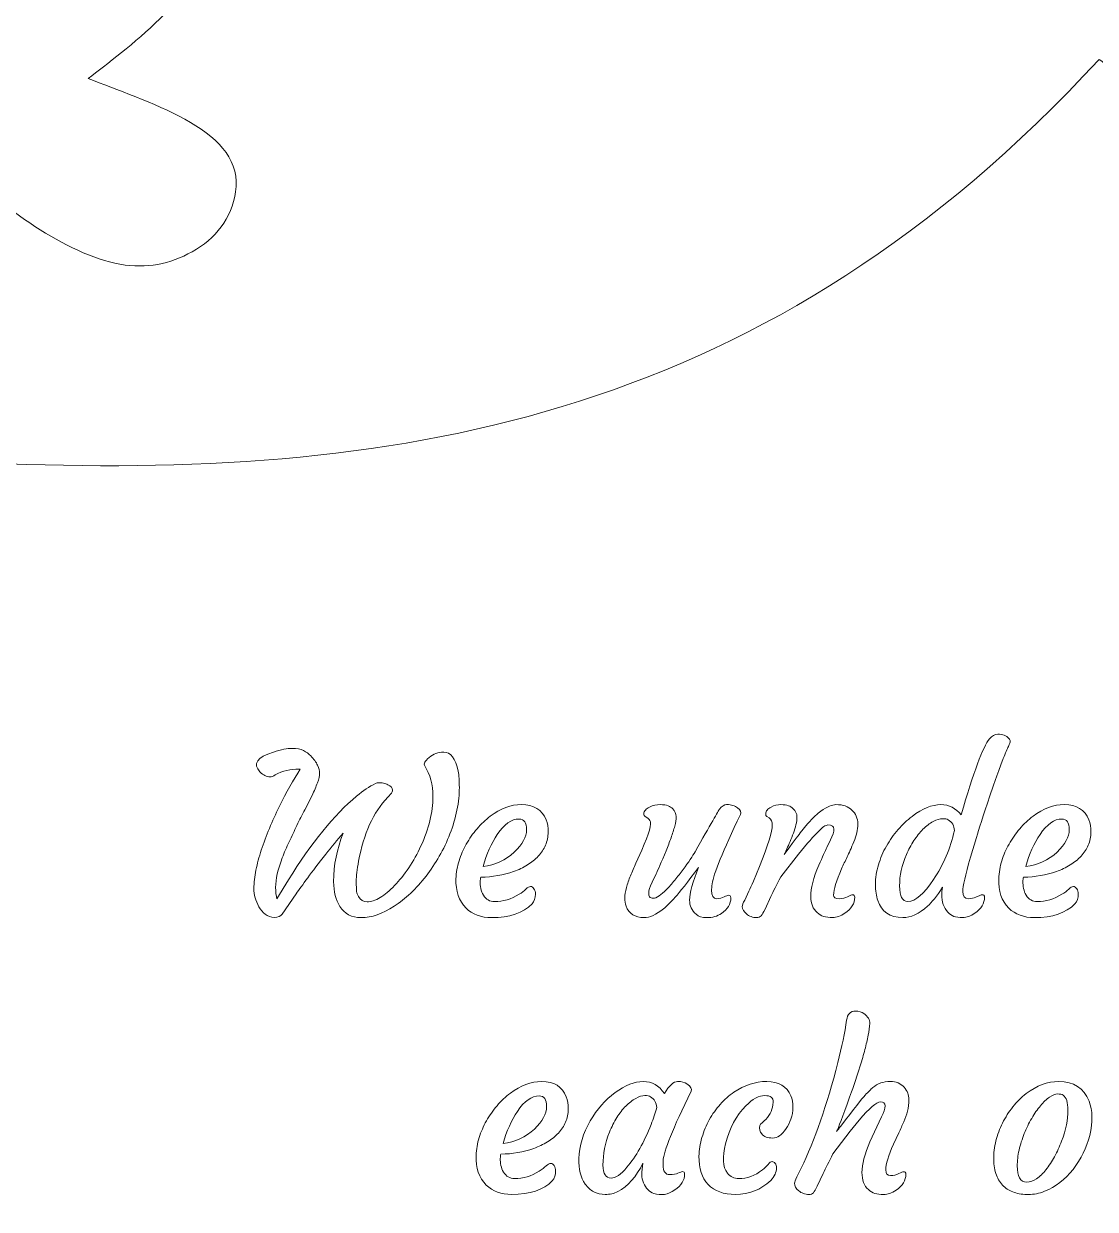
# Model space of a CAD drawing. Header units: inches. Extents: x -160 to 752, y 28 to 782.
# Drawn here: x 327.9 to 423.1, y 391.7 to 496.9 of the extents above; entities that cross this region are included whole.
import ezdxf

# ---------------------------------------------------------------- set-up
doc = ezdxf.new("R2010")
doc.units = ezdxf.units.IN
doc.header["$MEASUREMENT"] = 0
doc.layers.add('_U+0421_U+043B_U+043E_U+0439 1', color=7, linetype='Continuous')

# ---------------------------------------------------------------- blocks, each defined once
blk = doc.blocks.new('block 2')
at = {"layer": '_U+0421_U+043B_U+043E_U+0439 1', "color": 12, "lineweight": 9, "true_color": 0xe30513}
for points, knots in [([(305.09, 27.81), (184.24, 132.09), (55.29, 227.61), (-54.65, 344.61), (-130.38, 432.04), (-160.47, 554.53), (-106.38, 659.79), (-61.65, 746.82), (0.67, 769.94), (55.4, 761.15), (152.47, 745.58), (244.36, 626.03), (305, 559.17), (383.27, 640.56), (469.58, 781.89), (597.36, 753.44), (657.3, 740.1), (700.3, 699.79), (723.45, 645.65), (746.6, 591.54), (751.52, 539.49), (735.49, 482.62), (690.02, 321.27), (429.51, 136.47), (305.09, 27.81), (305.09, 27.81), (305.09, 27.81), (305.09, 27.81)], [0, 0, 0, 0, 1, 1, 1, 2, 2, 2, 3, 3, 3, 4, 4, 4, 5, 5, 5, 6, 6, 6, 7, 7, 7, 8, 8, 8, 9, 9, 9, 9]), ([(579.12, 671.93), (563.35, 665.62), (547.38, 659.03), (531.38, 646.39), (532.3, 644.66), (534.52, 644.38), (535.19, 644.39), (539.12, 644.46), (542.59, 643.97), (545.98, 643.63), (550.52, 642.98), (554.61, 640.09), (555.73, 635.53), (556.65, 631.76), (555.39, 629.45), (553.52, 628.29), (550.2, 626.23), (541.8, 629.26), (538.06, 630.66), (539.03, 625.35), (541.65, 616.89), (537.08, 614.42), (534.94, 613.26), (532.6, 613.35), (530.5, 614.37), (528.4, 615.39), (526.9, 616.82), (525.9, 618.95), (523.85, 623.29), (524.35, 630.52), (525.12, 635.36), (525.37, 636.92), (524.81, 638.65), (523.55, 639.64), (517.37, 633.8), (510.59, 626.3), (504.32, 617.9), (480.88, 586.49), (456.69, 534.63), (430.41, 501.71), (431.53, 500.11), (433.73, 499.78), (434.4, 499.87), (438.28, 500.41), (441.79, 500.35), (445.2, 500.42), (449.79, 500.32), (454.19, 497.95), (455.85, 493.55), (457.22, 489.92), (456.25, 487.47), (454.53, 486.1), (451.49, 483.65), (442.78, 485.65), (438.9, 486.59), (440.51, 481.43), (444.12, 473.35), (439.89, 470.35), (437.9, 468.94), (435.57, 468.75), (433.36, 469.51), (431.15, 470.26), (429.49, 471.5), (428.24, 473.49), (425.68, 477.56), (425.31, 484.79), (425.49, 489.69), (425.55, 491.26), (424.78, 492.92), (423.41, 493.75), (394.21, 462), (361.88, 456.55), (326.54, 457.86), (291.19, 459.16), (252.36, 466.43), (220.23, 490.95), (188.11, 515.47), (162.7, 557.24), (136.22, 588.28), (114.09, 614.22), (90.28, 633.24), (69, 643.8), (67.84, 642.22), (68.55, 640.1), (68.85, 639.5), (70.61, 635.99), (71.68, 632.65), (72.83, 629.44), (74.21, 625.07), (73.38, 620.13), (69.75, 617.15), (66.75, 614.69), (64.12, 614.83), (62.26, 616.01), (58.97, 618.11), (58.07, 626.99), (57.71, 630.97), (53.34, 627.79), (46.86, 621.78), (42.65, 624.83), (40.68, 626.26), (39.75, 628.4), (39.76, 630.74), (39.77, 633.07), (40.41, 635.05), (41.89, 636.87), (44.92, 640.59), (51.66, 643.27), (56.35, 644.67), (57.86, 645.12), (59.18, 646.38), (59.53, 647.94), (34.92, 656.84), (11.32, 654.93), (-10.35, 652.42)], [0, 0, 0, 0, 1, 1, 1, 2, 2, 2, 3, 3, 3, 4, 4, 4, 5, 5, 5, 6, 6, 6, 7, 7, 7, 8, 8, 8, 9, 9, 9, 10, 10, 10, 11, 11, 11, 12, 12, 12, 13, 13, 13, 14, 14, 14, 15, 15, 15, 16, 16, 16, 17, 17, 17, 18, 18, 18, 19, 19, 19, 20, 20, 20, 21, 21, 21, 22, 22, 22, 23, 23, 23, 24, 24, 24, 25, 25, 25, 26, 26, 26, 27, 27, 27, 28, 28, 28, 29, 29, 29, 30, 30, 30, 31, 31, 31, 32, 32, 32, 33, 33, 33, 34, 34, 34, 35, 35, 35, 36, 36, 36, 37, 37, 37, 38, 38, 38, 38]), ([(368.44, 630.97), (378.34, 624.63), (388.24, 618.29), (397.96, 611.69), (397.25, 610.26), (396.1, 609.49), (394.53, 609.41), (389.64, 609.17), (382.46, 608.18), (378.63, 605.28), (376.76, 603.87), (375.66, 602.11), (375.1, 599.84), (374.53, 597.57), (374.92, 595.27), (376.5, 593.41), (379.85, 589.45), (387.59, 593.74), (392.59, 595.78), (391.99, 591.84), (390.75, 582.99), (393.44, 580.17), (394.96, 578.58), (397.49, 577.82), (400.99, 579.5), (405.22, 581.53), (407.2, 586.12), (406.91, 590.7), (406.55, 594.08), (406.31, 597.58), (405.44, 601.41), (405.29, 602.07), (405.11, 604.3), (406.61, 605.55), (430.89, 588.41), (453.35, 569.48), (471.76, 543.66), (499.53, 504.69), (517.31, 450.95), (500.06, 389.01), (482.8, 327.07), (430.6, 256.9), (406.61, 207.43), (393.54, 180.48), (391.14, 191.77), (388.23, 141.24)], [0, 0, 0, 0, 1, 1, 1, 2, 2, 2, 3, 3, 3, 4, 4, 4, 5, 5, 5, 6, 6, 6, 7, 7, 7, 8, 8, 8, 9, 9, 9, 10, 10, 10, 11, 11, 11, 12, 12, 12, 13, 13, 13, 14, 14, 14, 15, 15, 15, 15]), ([(-133.18, 526.04), (-108.39, 533.44), (-83.6, 540.85), (-55.47, 535.1), (-54.61, 536.86), (-55.84, 539.06), (-56.24, 539.6), (-58.58, 542.75), (-60.21, 545.86), (-61.91, 548.81), (-64.03, 552.88), (-64.07, 557.88), (-61.02, 561.45), (-58.5, 564.4), (-55.88, 564.72), (-53.85, 563.88), (-50.24, 562.39), (-47.8, 553.8), (-46.76, 549.95), (-43.01, 553.84), (-37.67, 560.89), (-33, 558.62), (-30.8, 557.56), (-29.51, 555.61), (-29.12, 553.31), (-28.72, 551.01), (-29.01, 548.95), (-30.14, 546.9), (-32.48, 542.7), (-38.64, 538.89), (-43.02, 536.7), (-44.43, 535.99), (-45.61, 534.2), (-45.68, 532.6), (-43.53, 531.93), (-41.35, 531.19), (-39.15, 530.35), (-4.07, 517.06), (36.62, 481.68), (67.42, 458.65), (98.21, 435.62), (119.11, 424.94), (144.76, 406.58), (170.42, 388.23), (200.83, 362.19), (232.92, 357.15), (265.02, 352.1), (298.81, 368.05), (336.18, 364.29), (362.16, 361.67), (390.05, 349.49), (418.01, 335.27), (417.56, 333.74), (416.16, 332.58), (414.62, 332.23), (409.84, 331.15), (402.94, 328.94), (399.66, 325.43), (398.06, 323.72), (397.29, 321.79), (397.12, 319.46), (396.95, 317.13), (397.73, 314.93), (399.6, 313.37), (403.59, 310.04), (410.47, 315.6), (415.05, 318.47), (415.14, 314.48), (415.43, 305.55), (418.57, 303.23), (420.34, 301.93), (422.95, 301.61), (426.11, 303.86), (429.94, 306.59), (431.11, 311.46), (430.03, 315.92), (429.09, 319.19), (428.26, 322.6), (426.74, 326.22), (426.48, 326.84), (425.92, 329.01), (427.18, 330.5), (436.29, 325.75), (445.6, 320.79), (454.68, 316.03), (470.92, 307.53), (487.23, 299.46), (503.26, 291.59), (502.8, 290.06), (501.4, 288.89), (499.86, 288.55), (495.08, 287.47), (488.18, 285.26), (484.9, 281.75), (483.3, 280.03), (482.53, 278.11), (482.36, 275.78), (482.19, 273.45), (482.97, 271.25), (484.84, 269.68), (488.83, 266.36), (495.71, 271.91), (500.29, 274.79), (500.38, 270.79), (500.67, 261.87), (503.81, 259.55), (505.58, 258.24), (508.2, 257.93), (511.36, 260.18), (515.18, 262.91), (516.35, 267.77), (515.27, 272.23), (514.33, 275.51), (513.5, 278.92), (511.98, 282.54), (511.72, 283.16), (511.3, 285.41), (512.56, 286.9), (532.97, 276.97), (553.26, 267.38), (573.56, 257.79)], [0, 0, 0, 0, 1, 1, 1, 2, 2, 2, 3, 3, 3, 4, 4, 4, 5, 5, 5, 6, 6, 6, 7, 7, 7, 8, 8, 8, 9, 9, 9, 10, 10, 10, 11, 11, 11, 12, 12, 12, 13, 13, 13, 14, 14, 14, 15, 15, 15, 16, 16, 16, 17, 17, 17, 18, 18, 18, 19, 19, 19, 20, 20, 20, 21, 21, 21, 22, 22, 22, 23, 23, 23, 24, 24, 24, 25, 25, 25, 26, 26, 26, 27, 27, 27, 28, 28, 28, 29, 29, 29, 30, 30, 30, 31, 31, 31, 32, 32, 32, 33, 33, 33, 34, 34, 34, 35, 35, 35, 36, 36, 36, 37, 37, 37, 38, 38, 38, 39, 39, 39, 40, 40, 40, 40]), ([(305, 559.17), (309.08, 537.63), (313.33, 515.82), (316.83, 494.96), (318.78, 494.8), (320.21, 496.52), (320.57, 497.09), (322.64, 500.43), (324.93, 503.09), (327.05, 505.75), (330.05, 509.22), (334.69, 511.09), (339.13, 509.56), (342.8, 508.3), (344.06, 505.99), (344.03, 503.79), (343.97, 499.89), (336.87, 494.46), (333.67, 492.07), (338.67, 490.02), (347.19, 487.64), (346.8, 482.46), (346.61, 480.03), (345.27, 478.12), (343.28, 476.9), (341.28, 475.69), (339.27, 475.2), (336.94, 475.5), (332.18, 476.13), (326.37, 480.47), (322.72, 483.73), (321.54, 484.78), (319.78, 485.25), (318.27, 484.73), (324.35, 446.53), (328.24, 410.82), (325.93, 382.48), (322.31, 337.91), (303.73, 310.91), (288.62, 265.95), (287.04, 266.21), (285.8, 267.11), (285.26, 268.59), (283.6, 273.19), (280.54, 279.76), (276.64, 282.58), (274.74, 283.95), (272.74, 284.48), (270.41, 284.36), (268.07, 284.23), (265.98, 283.18), (264.67, 281.13), (261.87, 276.76), (268.24, 270.62), (271.66, 266.44), (267.71, 265.86), (258.89, 264.45), (256.99, 261.04), (255.91, 259.12), (255.92, 256.49), (258.56, 253.63), (261.74, 250.18), (266.71, 249.63), (271, 251.26), (274.14, 252.6), (277.41, 253.85), (280.82, 255.81), (281.4, 256.14), (283.68, 256.7), (285.32, 255.64), (272.96, 215.04), (263.51, 160.98), (254.5, 104.88), (256.31, 104.14), (258.43, 105.31), (258.94, 105.75), (261.92, 108.31), (264.91, 110.15), (267.74, 112.05), (271.65, 114.45), (276.64, 114.84), (280.41, 112.04), (283.53, 109.73), (284.03, 107.14), (283.33, 105.05), (282.1, 101.35), (273.69, 98.32), (269.92, 97.01), (274.07, 93.54), (281.47, 88.71), (279.54, 83.89), (278.63, 81.63), (276.77, 80.2), (274.5, 79.65), (272.24, 79.09), (270.17, 79.23), (268.04, 80.23), (263.69, 82.27), (259.46, 88.15), (256.97, 92.36), (256.16, 93.72), (254.46, 94.71), (252.86, 94.67), (251.78, 87.84), (250.78, 81.56), (249.7, 74.71)], [0, 0, 0, 0, 1, 1, 1, 2, 2, 2, 3, 3, 3, 4, 4, 4, 5, 5, 5, 6, 6, 6, 7, 7, 7, 8, 8, 8, 9, 9, 9, 10, 10, 10, 11, 11, 11, 12, 12, 12, 13, 13, 13, 14, 14, 14, 15, 15, 15, 16, 16, 16, 17, 17, 17, 18, 18, 18, 19, 19, 19, 20, 20, 20, 21, 21, 21, 22, 22, 22, 23, 23, 23, 24, 24, 24, 25, 25, 25, 26, 26, 26, 27, 27, 27, 28, 28, 28, 29, 29, 29, 30, 30, 30, 31, 31, 31, 32, 32, 32, 33, 33, 33, 34, 34, 34, 35, 35, 35, 35])]:
    blk.add_open_spline(points, degree=3, knots=knots, dxfattribs=at)
at = {"layer": '_U+0421_U+043B_U+043E_U+0439 1', "lineweight": 0}
for points, knots in [([(413.04, 419.6), (413.18, 419.6), (413.24, 419.53), (413.24, 419.39), (413.24, 418.84), (412.96, 418.37), (412.39, 417.97), (412.01, 417.7), (411.65, 417.57), (411.32, 417.57), (410.98, 417.57), (410.71, 417.6), (410.51, 417.68), (410.32, 417.76), (410.14, 417.88), (409.98, 418.05), (409.62, 418.43), (409.44, 418.96), (409.44, 419.63), (409.44, 419.77), (409.47, 419.98), (409.52, 420.27), (409, 419.47), (408.55, 418.91), (408.18, 418.58), (407.43, 417.9), (406.7, 417.57), (405.98, 417.57), (404.85, 417.57), (404.11, 418.08), (403.76, 419.1), (403.63, 419.48), (403.56, 419.95), (403.56, 420.52), (403.56, 421.09), (403.65, 421.67), (403.82, 422.25), (404, 422.83), (404.23, 423.39), (404.53, 423.91), (404.83, 424.44), (405.17, 424.93), (405.57, 425.38), (405.96, 425.83), (406.37, 426.22), (406.81, 426.55), (407.74, 427.25), (408.59, 427.6), (409.35, 427.6), (410.1, 427.6), (410.7, 427.29), (411.16, 426.68), (412.27, 430.49), (413.11, 432.75), (413.67, 433.43), (413.91, 433.71), (414.16, 433.85), (414.42, 433.85), (414.86, 433.85), (415.19, 433.73), (415.41, 433.48), (415.48, 433.39), (415.52, 433.31), (415.52, 433.23), (415.52, 433.15), (415.47, 432.99), (415.37, 432.77), (415.26, 432.54), (415.11, 432.18), (414.91, 431.68), (414.34, 430.18), (413.94, 429.07), (413.71, 428.38), (413.12, 426.59), (412.73, 425.36), (412.52, 424.69), (412.52, 424.69), (411.99, 422.92), (411.99, 422.92), (411.54, 421.33), (411.31, 420.33), (411.31, 419.9), (411.31, 419.47), (411.47, 419.25), (411.78, 419.25), (412.07, 419.25), (412.3, 419.29), (412.47, 419.37), (412.47, 419.37), (412.84, 419.54), (412.84, 419.54), (412.91, 419.58), (412.98, 419.6), (413.04, 419.6), (413.04, 419.6), (413.04, 419.6), (413.04, 419.6)], [0, 0, 0, 0, 1, 1, 1, 2, 2, 2, 3, 3, 3, 4, 4, 4, 5, 5, 5, 6, 6, 6, 7, 7, 7, 8, 8, 8, 9, 9, 9, 10, 10, 10, 11, 11, 11, 12, 12, 12, 13, 13, 13, 14, 14, 14, 15, 15, 15, 16, 16, 16, 17, 17, 17, 18, 18, 18, 19, 19, 19, 20, 20, 20, 21, 21, 21, 22, 22, 22, 23, 23, 23, 24, 24, 24, 25, 25, 25, 26, 26, 26, 27, 27, 27, 28, 28, 28, 29, 29, 29, 30, 30, 30, 31, 31, 31, 32, 32, 32, 32]), ([(350.88, 417.87), (350.75, 417.68), (350.53, 417.59), (350.2, 417.59), (349.88, 417.59), (349.6, 417.68), (349.38, 417.86), (349.16, 418.03), (348.97, 418.26), (348.82, 418.53), (348.53, 419.07), (348.38, 419.6), (348.38, 420.14), (348.38, 420.68), (348.44, 421.23), (348.56, 421.79), (348.68, 422.36), (348.84, 422.95), (349.04, 423.57), (349.25, 424.2), (349.49, 424.83), (349.76, 425.49), (350.03, 426.14), (350.32, 426.78), (350.63, 427.4), (351.26, 428.69), (351.88, 429.81), (352.5, 430.76), (352.5, 430.76), (352.4, 430.76), (352.4, 430.76), (351.63, 430.76), (350.93, 430.59), (350.27, 430.24), (350.11, 430.12), (349.96, 430.06), (349.81, 430.06), (349.51, 430.06), (349.21, 430.21), (348.92, 430.51), (348.25, 431.21), (348.65, 431.8), (350.11, 432.26), (350.79, 432.48), (351.35, 432.59), (351.77, 432.59), (352.19, 432.59), (352.53, 432.53), (352.78, 432.4), (353.04, 432.27), (353.25, 432.11), (353.43, 431.93), (353.71, 431.65), (353.91, 431.37), (354.03, 431.1), (354.15, 430.82), (354.21, 430.58), (354.21, 430.37), (354.21, 430.16), (354.15, 429.88), (354.02, 429.54), (353.9, 429.19), (353.74, 428.81), (353.55, 428.42), (353.55, 428.42), (352.9, 427.15), (352.9, 427.15), (352.67, 426.71), (352.43, 426.24), (352.2, 425.76), (351.97, 425.27), (351.74, 424.78), (351.51, 424.3), (351.28, 423.81), (351.08, 423.34), (350.9, 422.88), (350.51, 421.84), (350.31, 420.97), (350.31, 420.25), (350.31, 419.86), (350.35, 419.51), (350.43, 419.23), (350.43, 419.23), (351.44, 420.91), (351.44, 420.91), (353.49, 424.21), (355.51, 426.69), (357.5, 428.36), (358.07, 428.83), (358.62, 429.21), (359.18, 429.47), (359.26, 429.52), (359.37, 429.54), (359.49, 429.54), (359.61, 429.54), (359.74, 429.53), (359.88, 429.5), (360.02, 429.47), (360.15, 429.43), (360.27, 429.37), (360.55, 429.23), (360.69, 429.07), (360.69, 428.88), (360.69, 428.79), (360.66, 428.7), (360.6, 428.63), (360.6, 428.63), (360.26, 428.26), (360.26, 428.26), (358.98, 426.9), (358.12, 425.01), (357.68, 422.58), (357.54, 421.83), (357.47, 421.23), (357.47, 420.8), (357.47, 420.36), (357.48, 420.06), (357.5, 419.9), (357.53, 419.74), (357.58, 419.59), (357.66, 419.45), (357.83, 419.13), (358.09, 418.97), (358.43, 418.97), (358.78, 418.97), (359.17, 419.1), (359.59, 419.35), (360.01, 419.61), (360.44, 419.96), (360.87, 420.41), (361.3, 420.86), (361.72, 421.38), (362.13, 421.99), (362.53, 422.59), (362.9, 423.24), (363.21, 423.93), (363.91, 425.46), (364.27, 426.92), (364.27, 428.31), (364.27, 429.38), (364.03, 430.29), (363.55, 431.03), (363.43, 431.22), (363.55, 431.47), (363.93, 431.78), (364.31, 432.1), (364.74, 432.26), (365.23, 432.26), (365.86, 432.26), (366.29, 431.69), (366.51, 430.57), (366.59, 430.2), (366.62, 429.71), (366.62, 429.11), (366.62, 428.51), (366.55, 427.84), (366.41, 427.12), (366.26, 426.4), (366.05, 425.69), (365.79, 425), (365.52, 424.32), (365.21, 423.65), (364.84, 423.02), (364.48, 422.39), (364.09, 421.8), (363.66, 421.24), (363.23, 420.69), (362.78, 420.19), (362.3, 419.74), (361.82, 419.29), (361.33, 418.9), (360.83, 418.58), (359.79, 417.9), (358.82, 417.57), (357.9, 417.57), (357.05, 417.57), (356.42, 417.9), (356.01, 418.56), (355.64, 419.14), (355.46, 419.87), (355.46, 420.76), (355.46, 422.24), (355.74, 423.67), (356.31, 425.06), (355.78, 424.46), (355.26, 423.85), (354.76, 423.21), (353.5, 421.57), (352.63, 420.4), (352.14, 419.69), (352.14, 419.69), (350.88, 417.87), (350.88, 417.87), (350.88, 417.87), (350.88, 417.87), (350.88, 417.87)], [0, 0, 0, 0, 1, 1, 1, 2, 2, 2, 3, 3, 3, 4, 4, 4, 5, 5, 5, 6, 6, 6, 7, 7, 7, 8, 8, 8, 9, 9, 9, 10, 10, 10, 11, 11, 11, 12, 12, 12, 13, 13, 13, 14, 14, 14, 15, 15, 15, 16, 16, 16, 17, 17, 17, 18, 18, 18, 19, 19, 19, 20, 20, 20, 21, 21, 21, 22, 22, 22, 23, 23, 23, 24, 24, 24, 25, 25, 25, 26, 26, 26, 27, 27, 27, 28, 28, 28, 29, 29, 29, 30, 30, 30, 31, 31, 31, 32, 32, 32, 33, 33, 33, 34, 34, 34, 35, 35, 35, 36, 36, 36, 37, 37, 37, 38, 38, 38, 39, 39, 39, 40, 40, 40, 41, 41, 41, 42, 42, 42, 43, 43, 43, 44, 44, 44, 45, 45, 45, 46, 46, 46, 47, 47, 47, 48, 48, 48, 49, 49, 49, 50, 50, 50, 51, 51, 51, 52, 52, 52, 53, 53, 53, 54, 54, 54, 55, 55, 55, 56, 56, 56, 57, 57, 57, 58, 58, 58, 59, 59, 59, 60, 60, 60, 61, 61, 61, 62, 62, 62, 63, 63, 63, 64, 64, 64, 65, 65, 65, 65]), ([(366.32, 421.02), (366.34, 421.58), (366.43, 422.11), (366.6, 422.62), (366.76, 423.13), (366.97, 423.62), (367.24, 424.1), (367.51, 424.58), (367.82, 425.03), (368.19, 425.45), (368.55, 425.88), (368.94, 426.25), (369.36, 426.57), (370.28, 427.26), (371.2, 427.6), (372.14, 427.6), (373.23, 427.6), (373.96, 427.15), (374.33, 426.25), (374.46, 425.94), (374.51, 425.58), (374.51, 425.16), (374.5, 424.74), (374.42, 424.35), (374.27, 423.99), (374.11, 423.64), (373.9, 423.32), (373.63, 423.02), (373.36, 422.73), (373.04, 422.47), (372.66, 422.24), (372.28, 422.01), (371.88, 421.82), (371.44, 421.66), (370.53, 421.34), (369.56, 421.17), (368.52, 421.16), (368.49, 421.07), (368.47, 420.93), (368.47, 420.75), (368.46, 420.58), (368.48, 420.38), (368.53, 420.15), (368.57, 419.93), (368.65, 419.74), (368.76, 419.56), (368.99, 419.18), (369.32, 418.99), (369.75, 418.99), (370.5, 418.99), (371.22, 419.21), (371.92, 419.64), (372.17, 419.79), (372.38, 419.94), (372.53, 420.1), (372.69, 420.25), (372.83, 420.33), (372.94, 420.33), (373.06, 420.33), (373.16, 420.26), (373.24, 420.13), (373.33, 419.99), (373.38, 419.83), (373.38, 419.66), (373.38, 419.32), (373.28, 419.03), (373.09, 418.78), (372.28, 417.97), (371.08, 417.57), (369.49, 417.57), (368.55, 417.57), (367.79, 417.85), (367.22, 418.41), (366.58, 419.05), (366.28, 419.92), (366.32, 421.02), (366.32, 421.02), (366.32, 421.02), (366.32, 421.02)], [0, 0, 0, 0, 1, 1, 1, 2, 2, 2, 3, 3, 3, 4, 4, 4, 5, 5, 5, 6, 6, 6, 7, 7, 7, 8, 8, 8, 9, 9, 9, 10, 10, 10, 11, 11, 11, 12, 12, 12, 13, 13, 13, 14, 14, 14, 15, 15, 15, 16, 16, 16, 17, 17, 17, 18, 18, 18, 19, 19, 19, 20, 20, 20, 21, 21, 21, 22, 22, 22, 23, 23, 23, 24, 24, 24, 25, 25, 25, 26, 26, 26, 26]), ([(390.49, 419.55), (390.64, 419.55), (390.72, 419.48), (390.72, 419.33), (390.72, 418.78), (390.44, 418.31), (389.89, 417.93), (389.52, 417.69), (389.09, 417.57), (388.58, 417.57), (388.17, 417.57), (387.86, 417.66), (387.64, 417.86), (387.25, 418.2), (387.06, 418.62), (387.06, 419.12), (387.06, 419.76), (387.33, 420.73), (387.86, 422.03), (386.87, 420.7), (386.18, 419.82), (385.78, 419.38), (385.39, 418.94), (385.04, 418.6), (384.75, 418.35), (384.1, 417.83), (383.52, 417.57), (383.01, 417.57), (382.21, 417.57), (381.69, 417.91), (381.42, 418.59), (381.34, 418.81), (381.31, 419.05), (381.31, 419.32), (381.31, 419.59), (381.35, 419.89), (381.45, 420.23), (381.54, 420.57), (381.66, 420.92), (381.81, 421.28), (381.95, 421.65), (382.12, 422.02), (382.29, 422.4), (382.29, 422.4), (382.81, 423.56), (382.81, 423.56), (383.47, 425.04), (383.72, 425.91), (383.54, 426.19), (383.47, 426.31), (383.32, 426.43), (383.11, 426.55), (383.04, 426.6), (383, 426.68), (383, 426.79), (383, 426.9), (383.04, 427.01), (383.14, 427.11), (383.23, 427.21), (383.35, 427.3), (383.5, 427.38), (383.81, 427.53), (384.12, 427.6), (384.44, 427.6), (384.75, 427.6), (384.99, 427.57), (385.15, 427.5), (385.32, 427.43), (385.45, 427.35), (385.55, 427.25), (385.76, 427.03), (385.87, 426.8), (385.87, 426.54), (385.87, 426.29), (385.83, 426), (385.74, 425.69), (385.66, 425.37), (385.55, 425.02), (385.42, 424.65), (385.28, 424.28), (385.14, 423.9), (384.98, 423.5), (384.53, 422.46), (384.24, 421.78), (384.08, 421.44), (384.08, 421.44), (383.73, 420.71), (383.73, 420.71), (383.53, 420.26), (383.43, 419.95), (383.43, 419.78), (383.43, 419.6), (383.46, 419.47), (383.51, 419.4), (383.57, 419.32), (383.68, 419.28), (383.83, 419.28), (383.98, 419.28), (384.15, 419.36), (384.35, 419.5), (384.55, 419.64), (384.77, 419.83), (385.01, 420.06), (385.24, 420.3), (385.49, 420.57), (385.74, 420.88), (386, 421.2), (386.25, 421.52), (386.49, 421.85), (386.97, 422.5), (387.33, 423.03), (387.55, 423.42), (388.91, 425.82), (389.63, 427.08), (389.72, 427.19), (389.93, 427.46), (390.14, 427.6), (390.35, 427.6), (390.56, 427.6), (390.75, 427.58), (390.91, 427.53), (391.07, 427.48), (391.21, 427.41), (391.32, 427.32), (391.59, 427.12), (391.68, 426.92), (391.58, 426.73), (390.02, 423.47), (389.18, 421.42), (389.06, 420.58), (389.02, 420.29), (389.01, 420.09), (389.01, 419.99), (389.01, 419.5), (389.16, 419.25), (389.45, 419.25), (389.73, 419.25), (389.95, 419.31), (390.13, 419.41), (390.31, 419.5), (390.43, 419.55), (390.49, 419.55), (390.49, 419.55), (390.49, 419.55), (390.49, 419.55)], [0, 0, 0, 0, 1, 1, 1, 2, 2, 2, 3, 3, 3, 4, 4, 4, 5, 5, 5, 6, 6, 6, 7, 7, 7, 8, 8, 8, 9, 9, 9, 10, 10, 10, 11, 11, 11, 12, 12, 12, 13, 13, 13, 14, 14, 14, 15, 15, 15, 16, 16, 16, 17, 17, 17, 18, 18, 18, 19, 19, 19, 20, 20, 20, 21, 21, 21, 22, 22, 22, 23, 23, 23, 24, 24, 24, 25, 25, 25, 26, 26, 26, 27, 27, 27, 28, 28, 28, 29, 29, 29, 30, 30, 30, 31, 31, 31, 32, 32, 32, 33, 33, 33, 34, 34, 34, 35, 35, 35, 36, 36, 36, 37, 37, 37, 38, 38, 38, 39, 39, 39, 40, 40, 40, 41, 41, 41, 42, 42, 42, 43, 43, 43, 44, 44, 44, 45, 45, 45, 46, 46, 46, 47, 47, 47, 48, 48, 48, 48]), ([(399.34, 425.79), (399.14, 425.79), (398.86, 425.59), (398.49, 425.21), (398.13, 424.83), (397.81, 424.49), (397.54, 424.17), (397.54, 424.17), (396.73, 423.19), (396.73, 423.19), (396.73, 423.19), (395.15, 421.19), (395.15, 421.19), (394.78, 420.48), (394.49, 419.9), (394.28, 419.43), (394.28, 419.43), (393.76, 418.31), (393.76, 418.31), (393.63, 418.04), (393.51, 417.85), (393.41, 417.73), (393.31, 417.62), (393.18, 417.57), (393.01, 417.57), (392.84, 417.57), (392.67, 417.6), (392.52, 417.66), (392.36, 417.72), (392.22, 417.8), (392.11, 417.89), (391.87, 418.1), (391.74, 418.32), (391.74, 418.56), (391.74, 418.66), (391.81, 418.85), (391.95, 419.13), (391.95, 419.13), (392.32, 419.91), (392.32, 419.91), (392.44, 420.14), (392.57, 420.43), (392.72, 420.79), (392.72, 420.79), (393.26, 422.11), (393.26, 422.11), (394.02, 424), (394.4, 425.22), (394.4, 425.77), (394.4, 426.06), (394.3, 426.28), (394.11, 426.42), (394.11, 426.42), (393.91, 426.55), (393.91, 426.55), (393.85, 426.6), (393.82, 426.68), (393.82, 426.79), (393.82, 426.9), (393.86, 427.01), (393.95, 427.11), (394.03, 427.21), (394.15, 427.3), (394.29, 427.38), (394.58, 427.53), (394.87, 427.6), (395.16, 427.6), (395.45, 427.6), (395.67, 427.57), (395.83, 427.5), (396, 427.44), (396.13, 427.35), (396.24, 427.25), (396.47, 427.02), (396.59, 426.79), (396.59, 426.54), (396.59, 426.3), (396.56, 426.06), (396.5, 425.81), (396.44, 425.56), (396.37, 425.32), (396.27, 425.06), (396.18, 424.81), (396.08, 424.56), (395.98, 424.32), (395.88, 424.07), (395.78, 423.86), (395.7, 423.68), (395.7, 423.68), (395.51, 423.27), (395.51, 423.27), (395.46, 423.17), (395.44, 423.14), (395.47, 423.17), (396.18, 424.16), (396.65, 424.79), (396.87, 425.08), (396.87, 425.08), (397.54, 425.88), (397.54, 425.88), (398.04, 426.46), (398.42, 426.84), (398.71, 427.02), (399.28, 427.41), (399.72, 427.6), (400.05, 427.6), (400.38, 427.6), (400.65, 427.56), (400.88, 427.48), (401.1, 427.39), (401.3, 427.28), (401.46, 427.12), (401.81, 426.79), (401.99, 426.38), (401.99, 425.87), (401.99, 425.37), (401.87, 424.84), (401.64, 424.29), (401.41, 423.74), (401.21, 423.29), (401.04, 422.95), (400.88, 422.6), (400.71, 422.26), (400.56, 421.91), (400.08, 420.84), (399.84, 420.06), (399.84, 419.57), (399.84, 419.36), (400.01, 419.25), (400.36, 419.25), (400.63, 419.25), (400.87, 419.3), (401.09, 419.42), (401.31, 419.53), (401.46, 419.59), (401.52, 419.59), (401.65, 419.59), (401.72, 419.52), (401.72, 419.39), (401.72, 418.82), (401.43, 418.34), (400.85, 417.96), (400.46, 417.7), (400.1, 417.57), (399.77, 417.57), (399.44, 417.57), (399.17, 417.6), (398.96, 417.67), (398.74, 417.74), (398.56, 417.86), (398.39, 418.01), (398.01, 418.35), (397.82, 418.82), (397.82, 419.43), (397.82, 420.17), (398.06, 421.1), (398.52, 422.21), (398.86, 422.98), (399.1, 423.5), (399.24, 423.78), (399.24, 423.78), (399.57, 424.46), (399.57, 424.46), (399.77, 424.87), (399.87, 425.19), (399.87, 425.43), (399.87, 425.67), (399.69, 425.79), (399.34, 425.79), (399.34, 425.79), (399.34, 425.79), (399.34, 425.79)], [0, 0, 0, 0, 1, 1, 1, 2, 2, 2, 3, 3, 3, 4, 4, 4, 5, 5, 5, 6, 6, 6, 7, 7, 7, 8, 8, 8, 9, 9, 9, 10, 10, 10, 11, 11, 11, 12, 12, 12, 13, 13, 13, 14, 14, 14, 15, 15, 15, 16, 16, 16, 17, 17, 17, 18, 18, 18, 19, 19, 19, 20, 20, 20, 21, 21, 21, 22, 22, 22, 23, 23, 23, 24, 24, 24, 25, 25, 25, 26, 26, 26, 27, 27, 27, 28, 28, 28, 29, 29, 29, 30, 30, 30, 31, 31, 31, 32, 32, 32, 33, 33, 33, 34, 34, 34, 35, 35, 35, 36, 36, 36, 37, 37, 37, 38, 38, 38, 39, 39, 39, 40, 40, 40, 41, 41, 41, 42, 42, 42, 43, 43, 43, 44, 44, 44, 45, 45, 45, 46, 46, 46, 47, 47, 47, 48, 48, 48, 49, 49, 49, 50, 50, 50, 51, 51, 51, 52, 52, 52, 53, 53, 53, 54, 54, 54, 55, 55, 55, 56, 56, 56, 57, 57, 57, 57]), ([(414.5, 421.02), (414.53, 421.58), (414.62, 422.11), (414.78, 422.62), (414.94, 423.13), (415.15, 423.62), (415.42, 424.1), (415.69, 424.58), (416.01, 425.03), (416.37, 425.45), (416.73, 425.88), (417.12, 426.25), (417.55, 426.57), (418.46, 427.26), (419.38, 427.6), (420.32, 427.6), (421.42, 427.6), (422.14, 427.15), (422.51, 426.25), (422.64, 425.94), (422.7, 425.58), (422.69, 425.16), (422.68, 424.74), (422.61, 424.35), (422.45, 423.99), (422.3, 423.64), (422.08, 423.32), (421.81, 423.02), (421.54, 422.73), (421.22, 422.47), (420.84, 422.24), (420.47, 422.01), (420.06, 421.82), (419.62, 421.66), (418.71, 421.34), (417.74, 421.17), (416.7, 421.16), (416.67, 421.07), (416.66, 420.93), (416.65, 420.75), (416.65, 420.58), (416.66, 420.38), (416.71, 420.15), (416.76, 419.93), (416.83, 419.74), (416.94, 419.56), (417.17, 419.18), (417.5, 418.99), (417.94, 418.99), (418.68, 418.99), (419.4, 419.21), (420.11, 419.64), (420.36, 419.79), (420.56, 419.94), (420.72, 420.1), (420.88, 420.25), (421.01, 420.33), (421.13, 420.33), (421.24, 420.33), (421.34, 420.26), (421.43, 420.13), (421.51, 419.99), (421.56, 419.83), (421.56, 419.66), (421.56, 419.32), (421.46, 419.03), (421.27, 418.78), (420.47, 417.97), (419.26, 417.57), (417.67, 417.57), (416.73, 417.57), (415.97, 417.85), (415.4, 418.41), (414.76, 419.05), (414.46, 419.92), (414.5, 421.02), (414.5, 421.02), (414.5, 421.02), (414.5, 421.02)], [0, 0, 0, 0, 1, 1, 1, 2, 2, 2, 3, 3, 3, 4, 4, 4, 5, 5, 5, 6, 6, 6, 7, 7, 7, 8, 8, 8, 9, 9, 9, 10, 10, 10, 11, 11, 11, 12, 12, 12, 13, 13, 13, 14, 14, 14, 15, 15, 15, 16, 16, 16, 17, 17, 17, 18, 18, 18, 19, 19, 19, 20, 20, 20, 21, 21, 21, 22, 22, 22, 23, 23, 23, 24, 24, 24, 25, 25, 25, 26, 26, 26, 26]), ([(371.92, 426.32), (371.25, 426.32), (370.61, 425.86), (369.98, 424.94), (369.46, 424.15), (369.04, 423.2), (368.72, 422.12), (369.79, 422.23), (370.72, 422.65), (371.5, 423.38), (372.23, 424.08), (372.59, 424.74), (372.59, 425.37), (372.59, 426.01), (372.37, 426.32), (371.92, 426.32), (371.92, 426.32), (371.92, 426.32), (371.92, 426.32)], [0, 0, 0, 0, 1, 1, 1, 2, 2, 2, 3, 3, 3, 4, 4, 4, 5, 5, 5, 6, 6, 6, 6]), ([(406.44, 419.01), (407.1, 419.01), (407.86, 419.65), (408.71, 420.94), (409.6, 422.27), (410.22, 423.72), (410.57, 425.29), (410.55, 425.72), (410.36, 426.04), (410.03, 426.25), (409.91, 426.32), (409.74, 426.35), (409.5, 426.35), (409.27, 426.35), (409, 426.27), (408.69, 426.1), (408.37, 425.93), (408.08, 425.7), (407.78, 425.41), (407.49, 425.12), (407.22, 424.78), (406.97, 424.4), (406.72, 424.01), (406.5, 423.6), (406.31, 423.17), (405.91, 422.22), (405.7, 421.29), (405.7, 420.38), (405.7, 419.46), (405.95, 419.01), (406.44, 419.01), (406.44, 419.01), (406.44, 419.01), (406.44, 419.01)], [0, 0, 0, 0, 1, 1, 1, 2, 2, 2, 3, 3, 3, 4, 4, 4, 5, 5, 5, 6, 6, 6, 7, 7, 7, 8, 8, 8, 9, 9, 9, 10, 10, 10, 11, 11, 11, 11]), ([(420.11, 426.32), (419.44, 426.32), (418.79, 425.86), (418.17, 424.94), (417.64, 424.15), (417.22, 423.2), (416.9, 422.12), (417.97, 422.23), (418.9, 422.65), (419.69, 423.38), (420.41, 424.08), (420.77, 424.74), (420.77, 425.37), (420.77, 426.01), (420.55, 426.32), (420.11, 426.32), (420.11, 426.32), (420.11, 426.32), (420.11, 426.32)], [0, 0, 0, 0, 1, 1, 1, 2, 2, 2, 3, 3, 3, 4, 4, 4, 5, 5, 5, 6, 6, 6, 6]), ([(404.01, 401.21), (403.66, 401.21), (403.03, 400.67), (402.12, 399.59), (402.12, 399.59), (401.33, 398.61), (401.33, 398.61), (401.33, 398.61), (399.79, 396.6), (399.79, 396.6), (399.42, 395.9), (399.13, 395.32), (398.92, 394.85), (398.92, 394.85), (398.4, 393.73), (398.4, 393.73), (398.26, 393.46), (398.15, 393.26), (398.05, 393.15), (397.95, 393.04), (397.81, 392.99), (397.64, 392.99), (397.48, 392.99), (397.31, 393.01), (397.16, 393.08), (397, 393.14), (396.86, 393.21), (396.75, 393.31), (396.5, 393.52), (396.38, 393.74), (396.38, 393.98), (396.38, 394.08), (396.45, 394.27), (396.58, 394.55), (396.58, 394.55), (396.97, 395.33), (396.97, 395.33), (398.16, 397.79), (399.25, 400.92), (400.22, 404.7), (400.58, 406.1), (400.84, 407.35), (401, 408.46), (401.07, 409), (401.33, 409.27), (401.79, 409.27), (402.08, 409.27), (402.33, 409.2), (402.52, 409.06), (402.89, 408.78), (403.07, 408.49), (403.06, 408.17), (403.04, 407.86), (403, 407.51), (402.92, 407.12), (402.85, 406.73), (402.74, 406.31), (402.62, 405.85), (402.5, 405.39), (402.36, 404.91), (402.21, 404.4), (401.79, 403.12), (401.47, 402.19), (401.27, 401.62), (400.64, 399.89), (400.26, 398.89), (400.11, 398.59), (400.2, 398.71), (400.33, 398.87), (400.48, 399.06), (401.65, 400.59), (402.37, 401.51), (402.64, 401.81), (402.92, 402.1), (403.15, 402.33), (403.34, 402.49), (403.75, 402.84), (404.26, 403.02), (404.88, 403.02), (405.39, 403.02), (405.79, 402.85), (406.1, 402.51), (406.39, 402.18), (406.53, 401.82), (406.53, 401.44), (406.53, 401.05), (406.49, 400.7), (406.4, 400.39), (406.32, 400.08), (406.2, 399.77), (406.07, 399.45), (405.94, 399.13), (405.79, 398.8), (405.63, 398.46), (405.63, 398.46), (405.15, 397.45), (405.15, 397.45), (404.7, 396.43), (404.48, 395.68), (404.48, 395.18), (404.48, 394.84), (404.62, 394.66), (404.9, 394.66), (405.17, 394.66), (405.41, 394.72), (405.63, 394.84), (405.85, 394.95), (406, 395.01), (406.06, 395.01), (406.19, 395.01), (406.26, 394.94), (406.26, 394.81), (406.26, 394.24), (405.98, 393.76), (405.4, 393.38), (405, 393.12), (404.64, 392.99), (404.31, 392.99), (403.99, 392.99), (403.72, 393.02), (403.5, 393.09), (403.29, 393.15), (403.1, 393.26), (402.93, 393.42), (402.55, 393.76), (402.36, 394.27), (402.36, 394.94), (402.36, 395.67), (402.6, 396.57), (403.07, 397.67), (403.07, 397.67), (404.11, 399.88), (404.11, 399.88), (404.31, 400.29), (404.41, 400.61), (404.41, 400.85), (404.41, 401.08), (404.28, 401.21), (404.01, 401.21), (404.01, 401.21), (404.01, 401.21), (404.01, 401.21)], [0, 0, 0, 0, 1, 1, 1, 2, 2, 2, 3, 3, 3, 4, 4, 4, 5, 5, 5, 6, 6, 6, 7, 7, 7, 8, 8, 8, 9, 9, 9, 10, 10, 10, 11, 11, 11, 12, 12, 12, 13, 13, 13, 14, 14, 14, 15, 15, 15, 16, 16, 16, 17, 17, 17, 18, 18, 18, 19, 19, 19, 20, 20, 20, 21, 21, 21, 22, 22, 22, 23, 23, 23, 24, 24, 24, 25, 25, 25, 26, 26, 26, 27, 27, 27, 28, 28, 28, 29, 29, 29, 30, 30, 30, 31, 31, 31, 32, 32, 32, 33, 33, 33, 34, 34, 34, 35, 35, 35, 36, 36, 36, 37, 37, 37, 38, 38, 38, 39, 39, 39, 40, 40, 40, 41, 41, 41, 42, 42, 42, 43, 43, 43, 44, 44, 44, 45, 45, 45, 46, 46, 46, 47, 47, 47, 47]), ([(368.1, 396.44), (368.13, 397), (368.22, 397.53), (368.38, 398.04), (368.54, 398.55), (368.76, 399.04), (369.02, 399.52), (369.3, 400), (369.61, 400.45), (369.97, 400.87), (370.33, 401.3), (370.72, 401.67), (371.15, 401.99), (372.06, 402.68), (372.99, 403.02), (373.92, 403.02), (375.02, 403.02), (375.75, 402.57), (376.11, 401.66), (376.24, 401.36), (376.3, 401), (376.29, 400.58), (376.29, 400.16), (376.21, 399.77), (376.05, 399.41), (375.9, 399.06), (375.69, 398.73), (375.41, 398.44), (375.14, 398.15), (374.82, 397.89), (374.45, 397.66), (374.07, 397.43), (373.67, 397.24), (373.22, 397.08), (372.31, 396.75), (371.34, 396.59), (370.3, 396.57), (370.28, 396.49), (370.26, 396.35), (370.25, 396.17), (370.25, 395.99), (370.27, 395.79), (370.31, 395.57), (370.36, 395.35), (370.43, 395.16), (370.54, 394.98), (370.77, 394.6), (371.11, 394.4), (371.54, 394.4), (372.28, 394.4), (373.01, 394.62), (373.71, 395.06), (373.96, 395.2), (374.16, 395.36), (374.32, 395.52), (374.48, 395.67), (374.62, 395.75), (374.73, 395.75), (374.85, 395.75), (374.95, 395.68), (375.03, 395.55), (375.12, 395.41), (375.16, 395.25), (375.16, 395.08), (375.16, 394.74), (375.06, 394.44), (374.87, 394.19), (374.07, 393.39), (372.87, 392.99), (371.27, 392.99), (370.33, 392.99), (369.58, 393.27), (369.01, 393.83), (368.37, 394.47), (368.07, 395.34), (368.1, 396.44), (368.1, 396.44), (368.1, 396.44), (368.1, 396.44)], [0, 0, 0, 0, 1, 1, 1, 2, 2, 2, 3, 3, 3, 4, 4, 4, 5, 5, 5, 6, 6, 6, 7, 7, 7, 8, 8, 8, 9, 9, 9, 10, 10, 10, 11, 11, 11, 12, 12, 12, 13, 13, 13, 14, 14, 14, 15, 15, 15, 16, 16, 16, 17, 17, 17, 18, 18, 18, 19, 19, 19, 20, 20, 20, 21, 21, 21, 22, 22, 22, 23, 23, 23, 24, 24, 24, 25, 25, 25, 26, 26, 26, 26]), ([(384.7, 395.63), (384.7, 395.05), (384.9, 394.75), (385.32, 394.75), (385.61, 394.75), (385.85, 394.79), (386.03, 394.89), (386.22, 394.97), (386.35, 395.02), (386.41, 395.02), (386.55, 395.02), (386.62, 394.95), (386.62, 394.81), (386.62, 394.26), (386.33, 393.79), (385.75, 393.39), (385.14, 392.97), (384.52, 392.87), (383.89, 393.08), (383.47, 393.23), (383.17, 393.55), (382.97, 394.03), (382.87, 394.28), (382.82, 394.51), (382.82, 394.71), (382.82, 395.05), (382.86, 395.4), (382.92, 395.77), (382.32, 394.55), (381.58, 393.71), (380.7, 393.25), (380.35, 393.07), (379.97, 392.99), (379.58, 392.99), (379.18, 392.99), (378.84, 393.07), (378.55, 393.23), (378.25, 393.39), (378.01, 393.62), (377.8, 393.91), (377.39, 394.51), (377.2, 395.26), (377.23, 396.17), (377.27, 397.31), (377.61, 398.43), (378.24, 399.52), (378.83, 400.55), (379.56, 401.38), (380.45, 402.03), (381.34, 402.69), (382.17, 403.02), (382.95, 403.02), (383.72, 403.02), (384.35, 402.66), (384.82, 401.95), (385.26, 402.66), (385.65, 403.02), (385.99, 403.02), (386.36, 403.02), (386.63, 402.95), (386.82, 402.82), (387.17, 402.56), (387.3, 402.34), (387.19, 402.15), (385.58, 398.86), (384.76, 396.81), (384.71, 396), (384.7, 395.89), (384.7, 395.76), (384.7, 395.63), (384.7, 395.63), (384.7, 395.63), (384.7, 395.63)], [0, 0, 0, 0, 1, 1, 1, 2, 2, 2, 3, 3, 3, 4, 4, 4, 5, 5, 5, 6, 6, 6, 7, 7, 7, 8, 8, 8, 9, 9, 9, 10, 10, 10, 11, 11, 11, 12, 12, 12, 13, 13, 13, 14, 14, 14, 15, 15, 15, 16, 16, 16, 17, 17, 17, 18, 18, 18, 19, 19, 19, 20, 20, 20, 21, 21, 21, 22, 22, 22, 23, 23, 23, 24, 24, 24, 24]), ([(387.89, 396.39), (387.91, 396.95), (387.99, 397.5), (388.16, 398.06), (388.32, 398.61), (388.54, 399.14), (388.81, 399.63), (389.08, 400.12), (389.41, 400.58), (389.78, 400.99), (390.15, 401.41), (390.56, 401.77), (391, 402.07), (391.93, 402.7), (392.9, 403.02), (393.91, 403.02), (394.96, 403.02), (395.68, 402.6), (396.06, 401.76), (396.19, 401.46), (396.25, 401.12), (396.24, 400.74), (396.23, 400.36), (396.17, 400.01), (396.05, 399.69), (395.94, 399.37), (395.8, 399.09), (395.62, 398.84), (395.23, 398.28), (394.84, 398), (394.44, 398), (394, 398), (393.67, 398.12), (393.46, 398.36), (393.28, 398.57), (393.22, 398.82), (393.29, 399.1), (393.31, 399.18), (393.37, 399.26), (393.46, 399.33), (393.56, 399.39), (393.68, 399.5), (393.83, 399.65), (394.24, 400.08), (394.46, 400.59), (394.48, 401.18), (394.49, 401.57), (394.25, 401.77), (393.75, 401.77), (393.21, 401.77), (392.65, 401.47), (392.06, 400.87), (391.2, 399.99), (390.6, 398.87), (390.25, 397.5), (389.94, 396.31), (390, 395.44), (390.42, 394.89), (390.67, 394.57), (391.01, 394.4), (391.44, 394.4), (392.16, 394.4), (392.86, 394.66), (393.53, 395.17), (393.73, 395.34), (393.9, 395.5), (394.03, 395.66), (394.16, 395.83), (394.28, 395.91), (394.39, 395.91), (394.49, 395.91), (394.59, 395.86), (394.66, 395.75), (394.73, 395.65), (394.77, 395.51), (394.77, 395.35), (394.77, 394.97), (394.6, 394.6), (394.26, 394.23), (393.39, 393.4), (392.34, 392.99), (391.12, 392.99), (390.08, 392.99), (389.27, 393.28), (388.7, 393.88), (388.14, 394.47), (387.87, 395.31), (387.89, 396.39), (387.89, 396.39), (387.89, 396.39), (387.89, 396.39)], [0, 0, 0, 0, 1, 1, 1, 2, 2, 2, 3, 3, 3, 4, 4, 4, 5, 5, 5, 6, 6, 6, 7, 7, 7, 8, 8, 8, 9, 9, 9, 10, 10, 10, 11, 11, 11, 12, 12, 12, 13, 13, 13, 14, 14, 14, 15, 15, 15, 16, 16, 16, 17, 17, 17, 18, 18, 18, 19, 19, 19, 20, 20, 20, 21, 21, 21, 22, 22, 22, 23, 23, 23, 24, 24, 24, 25, 25, 25, 26, 26, 26, 27, 27, 27, 28, 28, 28, 29, 29, 29, 30, 30, 30, 30]), ([(414.93, 393.73), (414.66, 393.99), (414.45, 394.31), (414.3, 394.71), (414.15, 395.1), (414.07, 395.57), (414.06, 396.11), (414.05, 396.64), (414.12, 397.19), (414.26, 397.74), (414.4, 398.29), (414.59, 398.82), (414.84, 399.33), (415.1, 399.85), (415.4, 400.32), (415.76, 400.77), (416.11, 401.22), (416.5, 401.61), (416.93, 401.94), (417.87, 402.66), (418.84, 403.02), (419.84, 403.02), (421.16, 403.02), (422.05, 402.44), (422.52, 401.28), (422.85, 400.44), (422.87, 399.43), (422.58, 398.24), (422.31, 397.14), (421.82, 396.14), (421.1, 395.22), (420.39, 394.31), (419.55, 393.66), (418.58, 393.27), (418.1, 393.08), (417.62, 392.99), (417.15, 392.99), (416.68, 392.99), (416.26, 393.04), (415.89, 393.17), (415.52, 393.29), (415.2, 393.48), (414.93, 393.73), (414.93, 393.73), (414.93, 393.73), (414.93, 393.73)], [0, 0, 0, 0, 1, 1, 1, 2, 2, 2, 3, 3, 3, 4, 4, 4, 5, 5, 5, 6, 6, 6, 7, 7, 7, 8, 8, 8, 9, 9, 9, 10, 10, 10, 11, 11, 11, 12, 12, 12, 13, 13, 13, 14, 14, 14, 15, 15, 15, 15]), ([(373.71, 401.74), (373.04, 401.74), (372.39, 401.28), (371.77, 400.36), (371.25, 399.57), (370.82, 398.62), (370.5, 397.53), (371.57, 397.65), (372.5, 398.07), (373.29, 398.8), (374.01, 399.49), (374.37, 400.16), (374.37, 400.79), (374.37, 401.43), (374.15, 401.74), (373.71, 401.74), (373.71, 401.74), (373.71, 401.74), (373.71, 401.74)], [0, 0, 0, 0, 1, 1, 1, 2, 2, 2, 3, 3, 3, 4, 4, 4, 5, 5, 5, 6, 6, 6, 6]), ([(379.37, 395.6), (379.37, 394.83), (379.61, 394.44), (380.11, 394.44), (380.48, 394.44), (380.95, 394.77), (381.5, 395.4), (382.3, 396.34), (383.02, 397.61), (383.64, 399.21), (383.84, 399.71), (384.01, 400.21), (384.14, 400.7), (384.11, 401.14), (383.93, 401.46), (383.59, 401.66), (383.48, 401.74), (383.3, 401.77), (383.08, 401.77), (382.85, 401.77), (382.59, 401.69), (382.28, 401.52), (381.98, 401.35), (381.68, 401.13), (381.4, 400.84), (381.11, 400.55), (380.85, 400.21), (380.6, 399.82), (380.35, 399.42), (380.14, 399), (379.95, 398.53), (379.56, 397.55), (379.37, 396.57), (379.37, 395.6), (379.37, 395.6), (379.37, 395.6), (379.37, 395.6)], [0, 0, 0, 0, 1, 1, 1, 2, 2, 2, 3, 3, 3, 4, 4, 4, 5, 5, 5, 6, 6, 6, 7, 7, 7, 8, 8, 8, 9, 9, 9, 10, 10, 10, 11, 11, 11, 12, 12, 12, 12]), ([(416.77, 398.39), (416.58, 397.92), (416.42, 397.43), (416.31, 396.93), (416.2, 396.43), (416.15, 395.96), (416.15, 395.52), (416.16, 395.07), (416.23, 394.72), (416.36, 394.47), (416.49, 394.21), (416.7, 394.09), (417, 394.09), (417.29, 394.09), (417.58, 394.19), (417.87, 394.39), (418.15, 394.59), (418.43, 394.86), (418.7, 395.19), (418.97, 395.53), (419.22, 395.91), (419.46, 396.34), (419.7, 396.78), (419.9, 397.24), (420.08, 397.71), (420.47, 398.74), (420.66, 399.66), (420.65, 400.45), (420.65, 401.16), (420.5, 401.61), (420.22, 401.8), (420.1, 401.88), (419.94, 401.91), (419.73, 401.91), (419.52, 401.91), (419.29, 401.82), (419.02, 401.63), (418.74, 401.44), (418.48, 401.19), (418.21, 400.87), (417.94, 400.55), (417.68, 400.17), (417.43, 399.74), (417.18, 399.31), (416.96, 398.87), (416.77, 398.39), (416.77, 398.39), (416.77, 398.39), (416.77, 398.39)], [0, 0, 0, 0, 1, 1, 1, 2, 2, 2, 3, 3, 3, 4, 4, 4, 5, 5, 5, 6, 6, 6, 7, 7, 7, 8, 8, 8, 9, 9, 9, 10, 10, 10, 11, 11, 11, 12, 12, 12, 13, 13, 13, 14, 14, 14, 15, 15, 15, 16, 16, 16, 16])]:
    blk.add_open_spline(points, degree=3, knots=knots, dxfattribs=at)

msp = doc.modelspace()

# ---------------------------------------------------------------- block references
at = {"layer": '_U+0421_U+043B_U+043E_U+0439 1'}
msp.add_blockref('block 2', (0, 0), dxfattribs=at)

doc.saveas('drawing.dxf')
